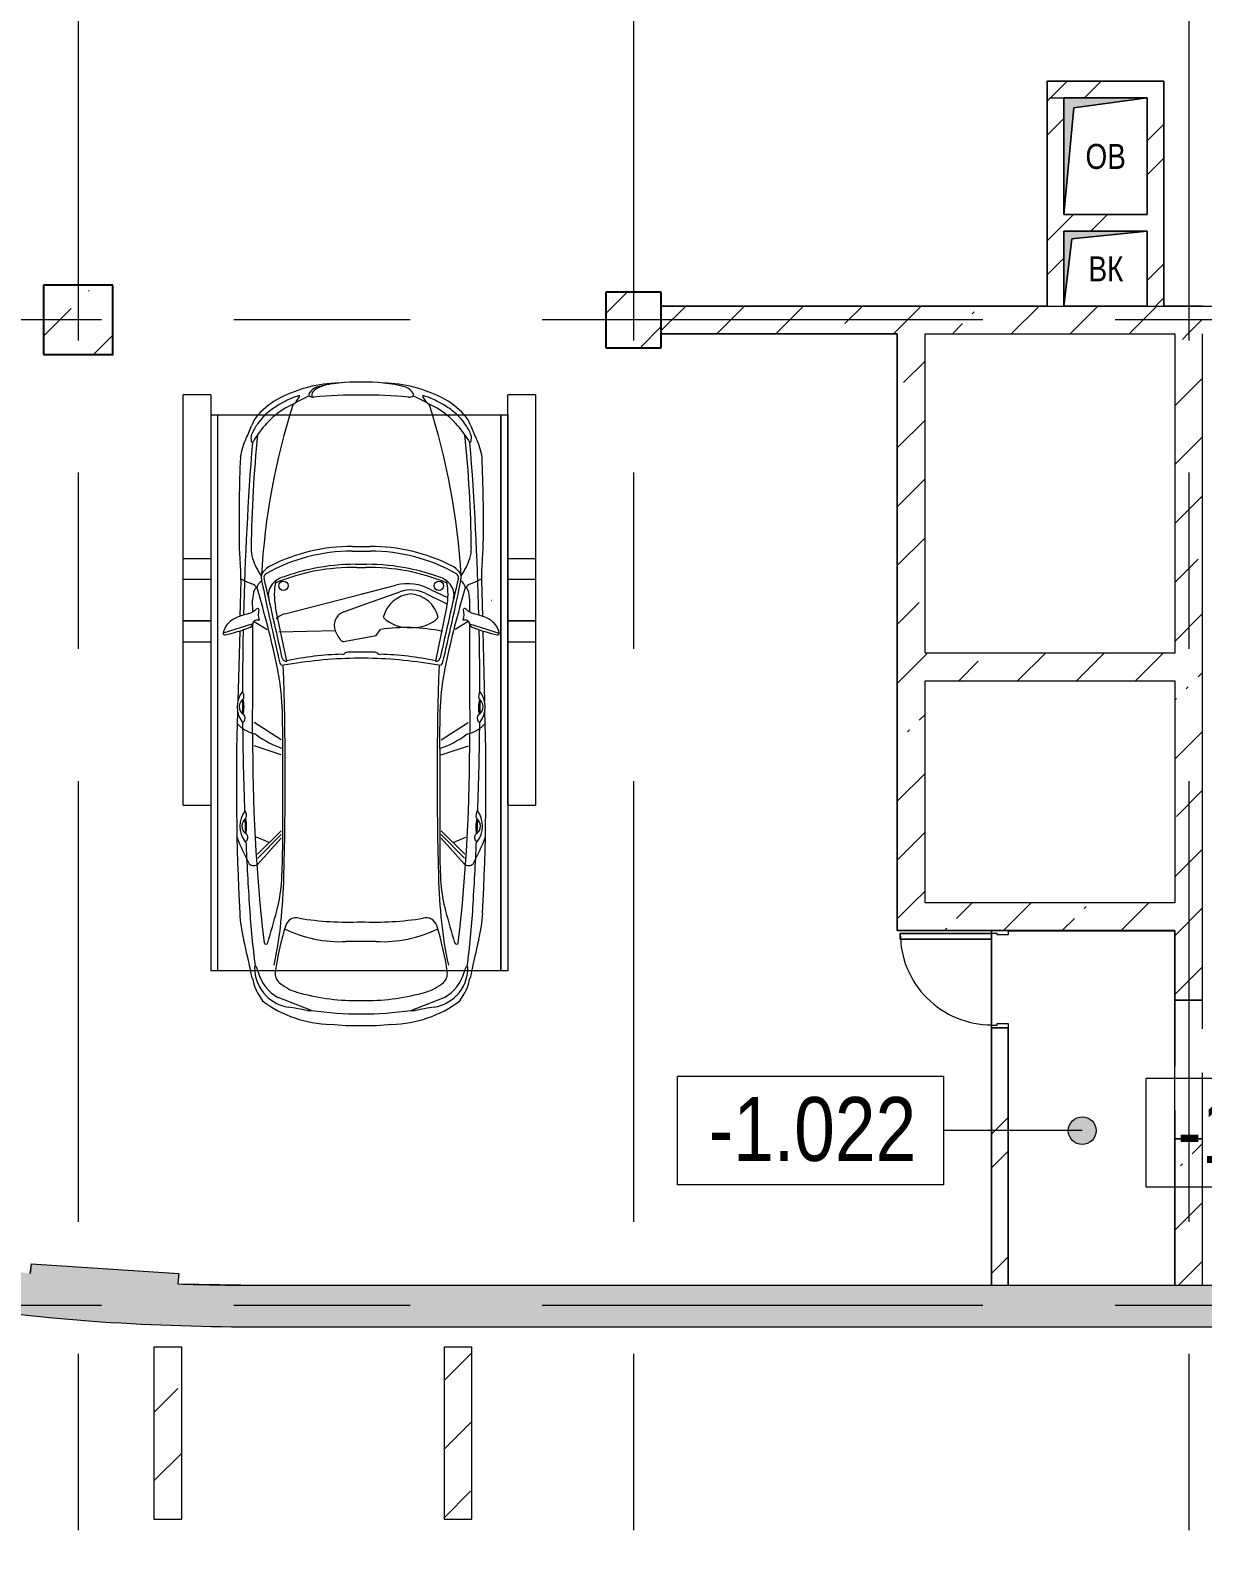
# Model space of a CAD drawing. Header units: millimetres. Extents: x 48966 to 155647, y -43515 to 30475.
# Drawn here: x 77586 to 86032, y -33135 to -22197 of the extents above; entities that cross this region are included whole.
import ezdxf

# ---------------------------------------------------------------- set-up
doc = ezdxf.new("R2010")
doc.units = ezdxf.units.MM
doc.linetypes.add('Осевые', pattern=[6350, 1270, -952.5, 3175, -952.5])
doc.linetypes.add('Сверху', pattern=[793.75, 476.25, -317.5])
for name, color, linetype, lineweight in [('Двери', 7, 'Continuous', 9), ('Каркас_Импост', 7, 'Continuous', 9), ('Колонны', 7, 'Continuous', 9), ('Колонны-1', 7, 'Continuous', 25), ('Марки помещений', 7, 'Continuous', 9), ('Обобщенные модели', 7, 'Continuous', 9), ('Общие ребра', 7, 'Continuous', 9), ('Оси-2', 7, 'Осевые', 9), ('Панель', 7, 'Continuous', 9), ('Парковка', 7, 'Continuous', 9), ('Перекрытия', 7, 'Continuous', 9), ('Сверху', 7, 'Сверху', 9), ('Средние линии', 7, 'Continuous', 18), ('Стены-1', 7, 'Continuous', 18), ('Типовые аннотации', 7, 'Continuous', 9), ('Фундамент несущей конструкции', 7, 'Continuous', 9), ('Фундамент несущей конструкции-1', 7, 'Continuous', 18), ('Штриховка разреза', 7, 'Continuous', 9), ('Элементы узлов', 7, 'Continuous', 9), ('Элементы узлов-1', 7, 'Continuous', 5)]:
    doc.layers.add(name, color=color, linetype=linetype, lineweight=lineweight)
doc.layers.add('Обобщенные модели-1', color=7, linetype='Continuous', lineweight=9, true_color=0xffbc79)
doc.styles.add('Arial', font='arial.ttf', dxfattribs={"width": 0.8, "height": 180})
doc.styles.add('Arial Narrow_2', font='ARIALN.TTF', dxfattribs={"height": 460})
pattern_1 = [(45, (0, 0), (-502.8943, 502.8943), []), (45, (0, 762), (-502.8943, 502.8943), [])]
pattern_2 = [(45, (0, 0), (-424.264, 424.264), [600, -100, 20, -100]), (45, (0, 424), (-424.264, 424.264), [])]

# ---------------------------------------------------------------- blocks, each defined once
blk = doc.blocks.new('Колона монолитная83 - Колона монолитная-503133-План -1-го этажа на отм_ -10_350')
at = {"layer": 'Колонны'}
h = blk.add_hatch(dxfattribs=at)
h.set_pattern_fill('FP_5', color=256, style=0, pattern_type=2)
h.set_pattern_definition([(45, (829.7, 988.8), (-493.914, 493.914), []), (45, (1323.6, 988.8), (-493.914, 493.914), [873.125, -174.625, 6.706, -167.919])])
h.paths.add_polyline_path([(78511, -23544), (79011, -23544), (79011, -23044), (78511, -23044)], flags=0)
at = {"layer": 'Колонны-1'}
for p, q in [((79011, -23044), (78511, -23044)), ((78511, -23044), (78511, -23544)), ((79011, -23544), (79011, -23044)), ((78511, -23544), (79011, -23544))]:
    blk.add_line(p, q, dxfattribs=at)
blk = doc.blocks.new('Колона монолитная84 - Колона монолитная-503145-План -1-го этажа на отм_ -10_350')
at = {"layer": 'Колонны'}
h = blk.add_hatch(dxfattribs=at)
h.set_pattern_fill('FP_6', color=256, style=0, pattern_type=2)
h.set_pattern_definition([(45, (901.1, 630.9), (-493.914, 493.914), []), (45, (1395, 630.9), (-493.914, 493.914), [873.125, -174.625, 6.706, -167.919])])
h.paths.add_polyline_path([(82633, -23852), (83033, -23852), (83033, -23452), (82633, -23452)], flags=0)
at = {"layer": 'Колонны-1'}
for p, q in [((83033, -23452), (82633, -23452)), ((82633, -23452), (82633, -23852)), ((83033, -23852), (83033, -23452)), ((82633, -23852), (83033, -23852))]:
    blk.add_line(p, q, dxfattribs=at)
blk = doc.blocks.new('Стена наружная на отм_-10_450 - Стена наружная на отм_-10_450-507337-План -1-го этажа на отм_ -10_350')
at = {"layer": 'Фундамент несущей конструкции'}
h = blk.add_hatch(dxfattribs=at)
h.set_pattern_fill('FP_1', color=256, style=0, pattern_type=2)
h.set_pattern_definition([(45, (0, 0), (-493.914, 493.914), []), (45, (493.9, 0), (-493.914, 493.914), [873.125, -174.625, 6.706, -167.919])])
h.paths.add_polyline_path([(150600, -31683), (149464, -28563), (149310, -28563), (139787, -2397), (139923, -2348), (136399, 7336), (136262, 7286), (133987, 13537), (133818, 13982), (133638, 14423), (133445, 14859), (133241, 15289), (133026, 15714), (132799, 16134), (132561, 16546), (132312, 16953), (132053, 17352), (131783, 17745), (131502, 18130), (131211, 18508), (131318, 18614), (131029, 18984), (130730, 19346), (130422, 19700), (130105, 20047), (129780, 20385), (129445, 20714), (129103, 21035), (128752, 21347), (128385, 21656), (128026, 21943), (127652, 22227), (127271, 22501), (126883, 22765), (126488, 23019), (126087, 23262), (125680, 23496), (125267, 23718), (124848, 23930), (124423, 24131), (123994, 24321), (123560, 24500), (123122, 24668), (122679, 24824), (122233, 24969), (121782, 25102), (121329, 25223), (120873, 25333), (120569, 25417), (120532, 25230), (120097, 25310), (119661, 25379), (119223, 25438), (118784, 25486), (118344, 25524), (117903, 25551), (117461, 25567), (117020, 25572), (109837, 25572), (109837, 25717), (100042, 25717), (100042, 25542), (86232, 25542), (86232, 25572), (61832, 25572), (61588, 25566), (61345, 25547), (61103, 25515), (60864, 25470), (60627, 25414), (60393, 25344), (60134, 25251), (59938, 25170), (59718, 25065), (59504, 24948), (59296, 24821), (59095, 24683), (58902, 24535), (58717, 24376), (58540, 24209), (58372, 24032), (58214, 23847), (58066, 23653), (57928, 23452), (57793, 23232), (57667, 22994), (57579, 22810), (57486, 22585), (57404, 22356), (57335, 22122), (57272, 21849), (57234, 21645), (57202, 21404), (57183, 21157), (57177, 20917), (57177, 20357), (57032, 20357), (57032, 15267), (57177, 15267), (57177, 13317), (57132, 13317), (57132, 5867), (57032, 5867), (57032, 2617), (57242, 2617), (57242, -43), (57032, -43), (57032, -2533), (57177, -2533), (57177, -21043), (57051, -21043), (57026, -21292), (57014, -21542), (57014, -21793), (57027, -22043), (57053, -22292), (57091, -22540), (57141, -22785), (57204, -23028), (57278, -23267), (57365, -23502), (57463, -23732), (57573, -23957), (57694, -24176), (57826, -24389), (57969, -24595), (58122, -24794), (58284, -24985), (58489, -25199), (58637, -25340), (58826, -25504), (59023, -25659), (59228, -25803), (59440, -25936), (59658, -26059), (59882, -26171), (59978, -25988), (74463, -30779), (74857, -30903), (75253, -31017), (75653, -31119), (76055, -31210), (76460, -31291), (76866, -31360), (77275, -31418), (77684, -31465), (78095, -31501), (78481, -31521), (78867, -31534), (79253, -31538), (91782, -31538), (91782, -31683), (108582, -31683), (108582, -31508), (142782, -31508), (142782, -31683), (148121, -31683)], flags=0)
h.paths.add_polyline_path([(146476, -31383), (143082, -31383), (143082, -31208), (108282, -31208), (108282, -31383), (92082, -31383), (92082, -31238), (79047, -31236), (78951, -31235), (78649, -31228), (78657, -31154), (77594, -31083), (77586, -31153), (77201, -31106), (76817, -31049), (76435, -30981), (76055, -30904), (75676, -30816), (75301, -30719), (74928, -30611), (74558, -30494), (59829, -25623), (59753, -25770), (59548, -25651), (59350, -25523), (59158, -25385), (58974, -25237), (58797, -25080), (58628, -24914), (58468, -24740), (58317, -24558), (58175, -24369), (58043, -24172), (57922, -23970), (57810, -23761), (57709, -23547), (57620, -23328), (57539, -23098), (57474, -22879), (57418, -22649), (57372, -22406), (57341, -22182), (57321, -21947), (57313, -21710), (57316, -21474), (57332, -21238), (57477, -21238), (57477, -2233), (57332, -2233), (57332, -343), (57542, -343), (57542, 2917), (57332, 2917), (57332, 13017), (57477, 13017), (57477, 15567), (57332, 15567), (57332, 20057), (57477, 20057), (57477, 20917), (57484, 21157), (57500, 21372), (57530, 21598), (57578, 21849), (57625, 22044), (57690, 22263), (57766, 22478), (57853, 22688), (57951, 22894), (58078, 23124), (58179, 23289), (58308, 23477), (58447, 23658), (58595, 23831), (58752, 23997), (58918, 24154), (59091, 24302), (59272, 24440), (59460, 24570), (59654, 24689), (59854, 24797), (60060, 24896), (60271, 24983), (60486, 25059), (60704, 25124), (60956, 25182), (61150, 25219), (61376, 25248), (61604, 25266), (61832, 25272), (85932, 25272), (85932, 25242), (100342, 25242), (100342, 25417), (109537, 25417), (109537, 25272), (117025, 25272), (117348, 25286), (117672, 25291), (117996, 25287), (118319, 25274), (118762, 25241), (118862, 25231), (119172, 25195), (119482, 25151), (119790, 25098), (120162, 25022), (120481, 24948), (120457, 24854), (120622, 24820), (121081, 24719), (121538, 24606), (121992, 24481), (122442, 24344), (122889, 24195), (123332, 24035), (123770, 23864), (124204, 23681), (124633, 23487), (125096, 23262), (125475, 23067), (125888, 22840), (126294, 22603), (126741, 22326), (127088, 22098), (127475, 21830), (127855, 21552), (128228, 21264), (128593, 20967), (128950, 20661), (129300, 20345), (129640, 20020), (130030, 19627), (130296, 19345), (130611, 18995), (130917, 18637), (130809, 18529), (131091, 18175), (131364, 17813), (131674, 17374), (131880, 17069), (132124, 16688), (132358, 16300), (132582, 15906), (132796, 15506), (132999, 15102), (133192, 14692), (133374, 14277), (133545, 13858), (133705, 13434), (136083, 6901), (136219, 6951), (139538, -2169), (139402, -2218), (149100, -28863), (149254, -28863), (150172, -31383), (148121, -31383)], flags=0)
at = {"layer": 'Фундамент несущей конструкции-1'}
for p, q in [((77586, -31153), (77594, -31083)), ((77594, -31083), (78657, -31154)), ((78657, -31154), (78649, -31228)), ((79253, -31238), (92082, -31238)), ((79253, -31538), (91782, -31538))]:
    blk.add_line(p, q, dxfattribs=at)
for centre, radius, start, end in [((79192, -16483), 15058, 251.6993, 265.8248), ((79253, -13426), 17812, 268.054, 270), ((79253, -13426), 18112, 266.334, 270)]:
    blk.add_arc(centre, radius, start, end, dxfattribs=at)
blk = doc.blocks.new('Дверь - Однопольная - ДВ2__21х7-6240734-План -1-го этажа на отм_ -10_350')
at = {"layer": 'Двери'}
for p, q in [((-329, -60), (-289, -60)), ((-329, -718), (-329, -60)), ((-289, -60), (-289, -718)), ((-289, -718), (-329, -718))]:
    blk.add_line(p, q, dxfattribs=at)
blk.add_arc((-329, -60), 658, 270, 0, dxfattribs=at)
at = {"layer": 'Каркас_Импост'}
for p, q in [((-350, 60), (-320, 60)), ((-350, -60), (-350, 60)), ((-320, 60), (-320, -20)), ((320, 60), (350, 60)), ((320, -20), (320, 60)), ((350, 60), (350, -60)), ((-330, -60), (-350, -60)), ((-330, -20), (-330, -60)), ((-320, -20), (-330, -20)), ((330, -20), (320, -20)), ((330, -60), (330, -20)), ((350, -60), (330, -60))]:
    blk.add_line(p, q, dxfattribs=at)
at = {"layer": 'Панель'}
for p, q in [((-289, -60), (-329, -60)), ((-329, -60), (-329, -718)), ((-289, -718), (-289, -60)), ((-329, -718), (-289, -718))]:
    blk.add_line(p, q, dxfattribs=at)
blk = doc.blocks.new('170_ОтверстиеПрямоугольноеВертикальное - 170_ОтверстиеПрямоугольноеВертикальное-5689238-План -1-го этажа на отм_ -10_350')
at = {"layer": 'Обобщенные модели'}
for p, q in [((-300, -420), (-300, 420)), ((-300, 420), (300, 420)), ((300, 420), (300, -420)), ((300, -420), (-300, -420))]:
    blk.add_line(p, q, dxfattribs=at)
blk = doc.blocks.new('170_ОтверстиеПрямоугольноеВертикальное - 170_ОтверстиеПрямоугольноеВертикальное-5689240-План -1-го этажа на отм_ -10_350')
at = {"layer": 'Обобщенные модели'}
for p, q in [((-300, -270), (-300, 270)), ((-300, 270), (300, 270)), ((300, 270), (300, -270)), ((300, -270), (-300, -270))]:
    blk.add_line(p, q, dxfattribs=at)
blk = doc.blocks.new('Дверь-Проем - 1000 x 2100 _не считать_-5526352-План -1-го этажа на отм_ -10_350')
at = {"layer": 'Сверху'}
for p, q in [((492, 100), (-508, 100)), ((-508, -100), (492, -100))]:
    blk.add_line(p, q, dxfattribs=at)
at = {"layer": 'Средние линии'}
for p, q in [((-508, 100), (-508, -100)), ((492, -100), (492, 100))]:
    blk.add_line(p, q, dxfattribs=at)
blk = doc.blocks.new('консоль34 - консоль-7083109-План -1-го этажа на отм_ -10_350')
at = {"layer": 'Фундамент несущей конструкции'}
h = blk.add_hatch(dxfattribs=at)
h.set_pattern_fill('FP_65', color=256, style=0, pattern_type=2)
h.set_pattern_definition([(45, (35935, 0), (-493.914, 493.914), []), (45, (36428.9, 0), (-493.914, 493.914), [873.125, -174.625, 6.706, -167.919])])
h.paths.add_polyline_path([(116502, -32924), (116702, -32924), (116702, -31683), (116502, -31683)], flags=0)
at = {"layer": 'Фундамент несущей конструкции-1'}
for p, q in [((116702, -31683), (116502, -31683)), ((116502, -31683), (116502, -32924)), ((116702, -32924), (116702, -31683)), ((116502, -32924), (116702, -32924))]:
    blk.add_line(p, q, dxfattribs=at)
blk = doc.blocks.new('консоль35 - консоль-7083128-План -1-го этажа на отм_ -10_350')
at = {"layer": 'Фундамент несущей конструкции'}
h = blk.add_hatch(dxfattribs=at)
h.set_pattern_fill('FP_66', color=256, style=0, pattern_type=2)
h.set_pattern_definition([(45, (38025, 0), (-493.914, 493.914), []), (45, (38518.9, 0), (-493.914, 493.914), [873.125, -174.625, 6.706, -167.919])])
h.paths.add_polyline_path([(116502, -32924), (116702, -32924), (116702, -31683), (116502, -31683)], flags=0)
at = {"layer": 'Фундамент несущей конструкции-1'}
for p, q in [((116702, -31683), (116502, -31683)), ((116502, -31683), (116502, -32924)), ((116702, -32924), (116702, -31683)), ((116502, -32924), (116702, -32924))]:
    blk.add_line(p, q, dxfattribs=at)
blk = doc.blocks.new('Прк_Свб_Механизированная парковка_Параллельная - Прк_Свб_Механизированная парковка_Параллельная-8455325-План -1-го этажа на отм_ -10_350')
at = {"layer": 'Парковка'}
for p, q in [((60, 300), (60, 1478)), ((260, 1478), (60, 1478)), ((260, 1478), (260, 300)), ((2400, 300), (2400, 1478)), ((2600, 1478), (2400, 1478)), ((2600, 1478), (2600, 300)), ((260, 1334), (310, 1334)), ((260, 1334), (260, -2672)), ((310, 1334), (2350, 1334)), ((310, -2672), (310, 1334)), ((310, -2672), (310, 1334)), ((2350, 1334), (2400, 1334)), ((2350, 1334), (2350, -2672)), ((2350, -2672), (2350, 1334)), ((2400, 1334), (2400, -2672)), ((60, 150), (60, 300)), ((60, 300), (260, 300)), ((260, 300), (260, 150)), ((2400, 150), (2400, 300)), ((2400, 300), (2600, 300)), ((2600, 300), (2600, 150)), ((60, -150), (60, 150)), ((60, 150), (260, 150)), ((60, 150), (260, 150)), ((260, 150), (260, -150)), ((2400, -150), (2400, 150)), ((2400, 150), (2600, 150)), ((2400, 150), (2600, 150)), ((2600, 150), (2600, -150)), ((2283, 0), (2284, 0)), ((60, -300), (60, -150)), ((260, -150), (60, -150)), ((60, -150), (260, -150)), ((260, -150), (260, -300)), ((2400, -300), (2400, -150)), ((2600, -150), (2400, -150)), ((2400, -150), (2600, -150)), ((2600, -150), (2600, -300)), ((60, -1478), (60, -300)), ((60, -300), (260, -300)), ((260, -300), (260, -1478)), ((2400, -1478), (2400, -300)), ((2400, -300), (2600, -300)), ((2600, -300), (2600, -1478)), ((60, -1478), (260, -1478)), ((2400, -1478), (2600, -1478)), ((310, -2672), (260, -2672)), ((2350, -2672), (310, -2672)), ((2400, -2672), (2350, -2672))]:
    blk.add_line(p, q, dxfattribs=at)
at = {"layer": 'Элементы узлов'}
for p, q in [((874, 1430), (899, 1465)), ((1812, 1430), (1787, 1465)), ((1277, 353), (1343, 353)), ((1281, 387), (1343, 387)), ((1343, 387), (1405, 387)), ((1343, 353), (1409, 353)), ((1303, 259), (1343, 259)), ((1311, 235), (1343, 235)), ((1343, 259), (1383, 259)), ((1343, 235), (1375, 235)), ((477, 144), (470, -117)), ((2210, 144), (2216, -117)), ((793, -99), (1343, 43)), ((1343, 43), (1593, 107)), ((1343, -40), (1622, 60)), ((1808, 48), (1964, -29)), ((1847, 74), (1961, 22)), ((562, -86), (561, -1)), ((807, -439), (727, -53)), ((1219, -84), (1343, -40)), ((1880, -439), (1960, -53)), ((2125, -86), (2125, -1)), ((562, -171), (349, -239)), ((572, -154), (666, -213)), ((1450, -256), (1483, -211)), ((2115, -154), (2021, -213)), ((2124, -171), (2337, -239)), ((468, -223), (454, -729)), ((1157, -222), (749, -232)), ((1230, -297), (1450, -256)), ((2219, -223), (2232, -729)), ((1343, -375), (1254, -375)), ((1433, -375), (1343, -375)), ((488, -716), (488, -820)), ((2199, -716), (2198, -820)), ((452, -798), (452, -800)), ((2234, -798), (2235, -800)), ((766, -1006), (572, -881)), ((1920, -1006), (2115, -881)), ((767, -1115), (571, -1050)), ((777, -1069), (777, -1807)), ((1910, -1069), (1910, -1807)), ((1920, -1115), (2116, -1050)), ((505, -1578), (509, -1682)), ((2181, -1578), (2177, -1682)), ((681, -1746), (589, -1709)), ((767, -1662), (596, -1831)), ((767, -1689), (598, -1860)), ((767, -1716), (601, -1899)), ((1920, -1662), (2090, -1831)), ((1920, -1689), (2088, -1860)), ((1920, -1716), (2086, -1899)), ((2005, -1746), (2097, -1709)), ((1343, -2460), (1236, -2460)), ((1451, -2460), (1343, -2460)), ((985, -2956), (744, -2863)), ((1310, -2884), (1343, -2884)), ((1343, -2884), (1376, -2884)), ((1701, -2956), (1942, -2863))]:
    blk.add_line(p, q, dxfattribs=at)
for centre in [(783, 103), (1903, 103)]:
    blk.add_circle(centre, 34.2, dxfattribs=at)
for centre, radius, start, end in [((1202, 600), 964, 91.2402, 117.2914), ((1053, 1443), 96.7, 108.6959, 149.8962), ((1128, 1359), 195, 117.4167, 132.0371), ((1295, 496), 1074, 87.4146, 104.7009), ((1144, 1316), 240, 96.7104, 116.1446), ((1392, 496), 1074, 75.2991, 92.5854), ((1484, 600), 964, 62.7086, 88.7598), ((1633, 1443), 96.7, 30.1038, 71.3041), ((1024, 946), 575, 117.2914, 137.3051), ((1101, 825), 680, 107.5677, 119.8737), ((1753, -184), 1832, 115.3586, 119.4251), ((831, 1460), 53.4, 294.7526, 324.8172), ((894, 1468), 5.72, 325.2849, 73.3972), ((986, 1481), 19.7, 146.9876, 207.5002), ((997, 1512), 49.5, 234.4352, 275.8743), ((1017, 1481), 30.2, 132.0371, 217.866), ((1286, -1291), 2768, 88.8115, 95.8743), ((1401, -1291), 2768, 84.1257, 91.1885), ((1689, 1512), 49.5, 264.1257, 305.5648), ((1700, 1481), 19.7, 332.4998, 33.0124), ((933, -184), 1832, 60.5749, 64.6414), ((1792, 1468), 5.72, 106.6028, 214.7151), ((1585, 825), 680, 60.1263, 72.4323), ((1856, 1460), 53.4, 215.1828, 245.2474), ((1662, 946), 575, 42.6949, 62.7086), ((770, 1180), 230, 137.3051, 160.9873), ((945, 1025), 426, 128.3102, 144.9889), ((1110, 855), 613, 114.7526, 146.8046), ((5601, -107), 4985, 162.2564, 176.7534), ((1097, 833), 671, 119.8737, 128.3102), ((1576, 855), 613, 33.1954, 65.2474), ((-2914, -107), 4985, 3.2466, 17.7436), ((1590, 833), 671, 51.6898, 60.1263), ((1742, 1025), 426, 35.0111, 51.6898), ((1916, 1180), 230, 19.0127, 42.6949), ((-135, 1492), 727, 332.9186, 340.9873), ((945, 1025), 426, 144.9889, 156.0683), ((1742, 1025), 426, 23.9317, 35.0111), ((2821, 1492), 727, 199.0127, 207.0814), ((870, 978), 401, 152.9186, 172.6336), ((23730, -682), 23242, 175.5136, 178.5877), ((626, 1167), 77.3, 156.0683, 189.0846), ((9268, 286), 8718, 174.043, 179.4042), ((626, 1167), 77.3, 189.0846, 200.0447), ((559, 1142), 5.64, 200.0447, 339.9553), ((902, 958), 384, 142.6477, 151.6138), ((1785, 958), 384, 28.3862, 37.3523), ((-6581, 286), 8718, 0.5958, 5.957), ((2127, 1142), 5.64, 200.0447, 339.9553), ((-21044, -682), 23242, 1.4123, 4.4864), ((2060, 1167), 77.3, 350.9154, 23.9317), ((2060, 1167), 77.3, 339.9553, 350.9154), ((1816, 978), 401, 7.3664, 27.0814), ((11720, 555), 11257, 177.5866, 180.6626), ((-9033, 555), 11257, 359.3374, 2.4134), ((2276, 446), 1813, 180.6626, 185.6835), ((797, 374), 247, 179.4042, 197.2913), ((1277, -906), 1259, 90, 119.5106), ((1281, -931), 1318, 90, 116.5895), ((1405, -931), 1318, 63.4105, 90), ((1409, -906), 1259, 60.4894, 90), ((1890, 374), 247, 342.7087, 0.5958), ((410, 446), 1813, 354.3165, 359.3374), ((-532, 167), 1009, 358.725, 5.6835), ((977, 430), 436, 197.2913, 215.8402), ((762, 105), 159, 116.5895, 141.7511), ((1283, -1223), 1458, 88.8885, 112.382), ((1327, -1352), 1613, 101.667, 109.8195), ((1303, -1238), 1496, 90, 101.667), ((1403, -1223), 1458, 67.618, 91.1115), ((1383, -1238), 1496, 78.333, 90), ((1360, -1352), 1613, 70.1805, 78.333), ((1924, 105), 159, 38.2489, 63.4105), ((1709, 430), 436, 324.1598, 342.7087), ((3218, 167), 1009, 174.3165, 181.275), ((718, 594), 503, 241.3338, 251.0146), ((532, 52), 69.7, 28.1772, 71.0146), ((665, 75), 74.1, 120.9469, 169.9746), ((689, 163), 66.6, 141.7511, 196.5561), ((16870, 3417), 16571, 191.3946, 193.5088), ((671, 164), 28.7, 119.5106, 193.1999), ((-47059, -11031), 48997, 12.5088, 13.1999), ((781, 41), 107, 137.2732, 196.0324), ((846, -19), 197, 109.8195, 137.2732), ((1183, 41), 466, 168.202, 191.677), ((1679, -231), 349, 61.2722, 104.2875), ((1840, -19), 197, 42.7268, 70.1805), ((49746, -11031), 48997, 166.8001, 167.4912), ((-14183, 3417), 16571, 346.4912, 348.6054), ((1503, 41), 466, 348.323, 11.798), ((1905, 41), 107, 343.9676, 42.7268), ((2015, 164), 28.7, 346.8001, 60.4894), ((1997, 163), 66.6, 343.4439, 38.2489), ((2022, 75), 74.1, 10.0254, 59.0531), ((2155, 52), 69.7, 108.9854, 151.8228), ((1968, 594), 503, 288.9854, 298.6662), ((782, 0), 221, 160.1434, 180.3434), ((591, 69), 17.7, 100.6077, 160.1434), ((589, 80), 6.67, 16.4743, 100.6077), ((-6476, -2009), 7374, 12.1276, 16.4743), ((1716, -174), 219, 93.9894, 167.3312), ((1701, -161), 234, 62.8298, 109.675), ((1685, -174), 219, 12.6688, 86.0106), ((9162, -2009), 7374, 163.5257, 167.8724), ((2098, 80), 6.67, 79.3923, 163.5257), ((2095, 69), 17.7, 19.8566, 79.3923), ((1904, 0), 221, 359.6566, 19.8566), ((741, -878), 808, 104.9413, 111.4202), ((500, 25), 126, 284.9413, 317.0937), ((599, -67), 7.62, 357.6518, 137.0937), ((743, -101), 141, 165.9661, 197.4794), ((824, -220), 125, 104.4274, 137.5688), ((1254, -183), 105, 109.7876, 201.4014), ((1943, -101), 141, 342.5206, 14.0339), ((2088, -67), 7.62, 42.9063, 182.3482), ((2186, 25), 126, 222.9063, 255.0587), ((1945, -878), 808, 68.5798, 75.0587), ((483, -261), 136, 139.2443, 170.6977), ((148, 791), 1063, 281.5266, 291.7816), ((508, -283), 169, 111.4202, 139.2443), ((23730, -682), 23242, 178.8486, 179.9404), ((531, -167), 31.5, 291.7816, 351.9015), ((-79448, -481), 80010, 359.6566, 0.22174), ((593, -176), 31.8, 61.7253, 171.9015), ((602, -146), 6.72, 342.5206, 17.4794), ((1667, -1444), 1246, 77.8859, 98.5188), ((1682, 59), 257, 225.9128, 274.2557), ((1720, 59), 257, 265.7443, 314.0872), ((2084, -146), 6.72, 162.5206, 197.4794), ((2093, -176), 31.8, 8.0985, 118.2747), ((2156, -167), 31.5, 188.0985, 248.2184), ((82134, -481), 80010, 179.77826, 180.3434), ((2539, 791), 1063, 248.2184, 258.4734), ((-21044, -682), 23242, 0.0596, 1.1514), ((2179, -283), 169, 40.7557, 68.5798), ((2204, -261), 136, 9.3023, 40.7557), ((358, -241), 9.6, 170.6977, 281.5266), ((1369, -139), 228, 201.4014, 221.9514), ((1218, -274), 25.4, 221.9514, 297.3135), ((2328, -241), 9.6, 258.4734, 9.3023), ((801, -413), 26.5, 192.5088, 282.2672), ((1373, -3824), 3406, 91.3291, 99.9611), ((1252, -2489), 2099, 91.287, 102.2672), ((1205, -358), 33.6, 271.287, 305.3172), ((1257, -431), 57, 93.2769, 125.3172), ((1349, -2786), 2368, 90.1333, 91.3291), ((1338, -2786), 2368, 88.6709, 89.8667), ((1314, -3824), 3406, 80.0389, 88.6709), ((1430, -431), 57, 54.6828, 86.7231), ((1482, -358), 33.6, 234.6828, 268.713), ((1434, -2489), 2099, 77.7328, 88.713), ((1885, -413), 26.5, 257.7328, 347.4912), ((-1224, -881), 2002, 7.2662, 12.1276), ((778, -449), 21.1, 193.5088, 285.1413), ((-23670, -1290), 24466, 358.3574, 1.9216), ((26356, -1290), 24466, 178.0784, 181.6426), ((1908, -449), 21.1, 254.8587, 346.4912), ((3910, -881), 2002, 167.8724, 172.7338), ((-1159, -872), 1936, 358.8576, 7.2662), ((3845, -872), 1936, 172.7338, 181.1424), ((632, -769), 182, 142.2625, 218.1707), ((535, -768), 69.8, 123.665, 233.8526), ((417, -696), 80.9, 350.0056, 28.3928), ((251, -774), 248, 348.2149, 14.0507), ((2436, -774), 248, 165.9493, 191.7851), ((2270, -696), 80.9, 151.6072, 189.9944), ((2152, -768), 69.8, 306.1474, 56.335), ((2055, -769), 182, 321.8293, 37.7375), ((17986, -1329), 17542, 178.2721, 183.0273), ((474, -851), 33.5, 295.8089, 53.8526), ((2212, -851), 33.5, 126.1474, 244.1911), ((-15300, -1329), 17542, 356.9727, 1.7279), ((652, -703), 275, 222.4312, 239.644), ((23730, -682), 23242, 180.4928, 182.074), ((620, -759), 210, 239.644, 256.9513), ((13091, -1035), 12530, 179.6566, 186.5671), ((562, -1008), 45.5, 52.3631, 76.9513), ((995, -423), 682, 233.5561, 251.3631), ((5170, -998), 4394, 178.8576, 180.9215), ((-2484, -998), 4394, 359.0785, 1.1424), ((1692, -423), 682, 288.6369, 306.4439), ((-10405, -1035), 12530, 353.4329, 0.3434), ((2125, -1008), 45.5, 103.0487, 127.6369), ((2067, -759), 210, 283.0487, 300.356), ((2034, -703), 275, 300.356, 317.5688), ((-21044, -682), 23242, 357.926, 359.5072), ((651, -1629), 182, 142.2625, 218.1707), ((436, -1556), 80.9, 350.0056, 28.3928), ((2251, -1556), 80.9, 151.6072, 189.9944), ((2036, -1629), 182, 321.8293, 37.7375), ((554, -1628), 69.8, 123.665, 233.8526), ((270, -1634), 248, 348.2149, 14.0507), ((2417, -1634), 248, 165.9493, 191.7851), ((2132, -1628), 69.8, 306.1474, 56.335), ((1914, -1148), 1569, 200.8627, 208.6042), ((493, -1711), 33.5, 295.8089, 53.8526), ((23730, -682), 23242, 182.6082, 183.7849), ((-21044, -682), 23242, 356.2151, 357.3918), ((772, -1148), 1569, 331.3958, 339.1373), ((2193, -1711), 33.5, 126.1474, 244.1911), ((-2620, -1807), 3397, 356.0399, 0), ((5306, -1807), 3397, 180, 183.9601), ((569, -1870), 43.2, 222.166, 317.834), ((2118, -1870), 43.2, 222.166, 317.834), ((-261, -1970), 1032, 344.8422, 356.0399), ((-3795, -1860), 4583, 354.2326, 358.3574), ((6481, -1860), 4583, 181.6426, 185.7674), ((2947, -1970), 1032, 183.9601, 195.1578), ((1495, -2201), 1028, 183.0273, 193.6405), ((7632, -1747), 7109, 183.7849, 187.2223), ((-8360, 224), 9423, 343.3963, 344.8422), ((874, -2367), 78.4, 72.8485, 162.8788), ((1246, -120), 2200, 260.8743, 272.5193), ((1440, -120), 2200, 267.4807, 279.1257), ((1812, -2367), 78.4, 17.1212, 107.1515), ((11046, 224), 9423, 195.1578, 196.6037), ((-4945, -1747), 7109, 352.7777, 356.2151), ((1192, -2201), 1028, 346.3595, 356.9727), ((-1923, -2049), 2702, 347.5938, 354.2326), ((2939, -3003), 2239, 162.8788, 171.6988), ((1191, -1553), 908, 243.8994, 272.7948), ((1495, -1553), 908, 267.2052, 296.1006), ((-252, -3003), 2239, 8.3012, 17.1212), ((4610, -2049), 2702, 185.7674, 192.4062), ((-7093, -4285), 7809, 11.5276, 13.6405), ((657, -2464), 14.2, 196.6037, 343.3963), ((2030, -2464), 14.2, 196.6037, 343.3963), ((9779, -4285), 7809, 166.3595, 168.4724), ((954, -2644), 403, 191.5276, 217.1149), ((582, -2647), 7.47, 22.0252, 157.9748), ((861, -2649), 286, 179.1903, 224.6415), ((292, -2764), 320, 15.1386, 22.0252), ((887, -2603), 297, 195.1386, 241.109), ((806, -2692), 83, 171.6988, 228.881), ((1881, -2692), 83, 311.119, 8.3012), ((1799, -2603), 297, 298.891, 344.8614), ((1826, -2649), 286, 315.3585, 0.8097), ((1732, -2644), 403, 322.8851, 348.4724), ((2394, -2764), 320, 157.9748, 164.8614), ((2105, -2647), 7.47, 22.0252, 157.9748), ((971, -2503), 334, 228.881, 253.9511), ((1310, -1323), 1562, 253.9511, 270), ((1376, -1323), 1562, 270, 286.0489), ((1716, -2503), 334, 286.0489, 311.119), ((1142, -2203), 854, 233.327, 268.6899), ((864, -2645), 291, 224.6415, 260.5937), ((109, -7204), 4330, 78.733, 80.5937), ((1544, -2203), 854, 271.3101, 306.673), ((2577, -7204), 4330, 99.4063, 101.267), ((1822, -2645), 291, 279.4063, 315.3585), ((968, -2892), 66.2, 258.733, 285.3031), ((1344, -535), 2447, 261.5838, 269.991), ((1299, -1297), 1768, 264.2809, 271.4401), ((1343, -535), 2447, 270.009, 278.4162), ((1388, -1297), 1768, 268.5599, 275.7191), ((1718, -2892), 66.2, 254.6969, 281.267)]:
    blk.add_arc(centre, radius, start, end, dxfattribs=at)
blk = doc.blocks.new('Марка помещения_Р - Марка помещения-4575829-План -1-го этажа на отм_ -10_350')
at = {"layer": 'Марки помещений'}
for p, q in [((-4.79375, -1.95625), (-4.79375, 1.95625)), ((4.79375, 1.95625), (-4.79375, 1.95625)), ((4.79375, -1.95625), (4.79375, 1.95625)), ((4.79375, -1.95625), (-4.79375, -1.95625))]:
    blk.add_line(p, q, dxfattribs=at)

msp = doc.modelspace()

# ---------------------------------------------------------------- hatches: boundary and pattern name
at = {"layer": 'Марки помещений'}
h = msp.add_hatch(color=256, dxfattribs=at)
edge = h.paths.add_edge_path(flags=0)
edge.add_arc((85163.9, -30124), 100, 0, 360)
at = {"layer": 'Штриховка разреза'}
h = msp.add_hatch(dxfattribs=at)
h.set_pattern_fill('FP_60', color=256, style=0, pattern_type=2)
h.set_pattern_definition(pattern_1)
h.paths.add_polyline_path([(84911.6, -22682.9), (85631.6, -22682.9), (85631.6, -22562.9), (84911.6, -22562.9)], flags=0)
h = msp.add_hatch(dxfattribs=at)
h.set_pattern_fill('FP_60', color=256, style=0, pattern_type=2)
h.set_pattern_definition(pattern_1)
h.paths.add_polyline_path([(85751.6, -24182.9), (85751.6, -22562.9), (85631.6, -22562.9), (85631.6, -24182.9)], flags=0)
h = msp.add_hatch(dxfattribs=at)
h.set_pattern_fill('FP_60', color=256, style=0, pattern_type=2)
h.set_pattern_definition(pattern_1)
h.paths.add_polyline_path([(85031.6, -24182.9), (85031.6, -22682.9), (84911.6, -22682.9), (84911.6, -24182.9)], flags=0)
h = msp.add_hatch(dxfattribs=at)
h.set_pattern_fill('FP_60', color=256, style=0, pattern_type=2)
h.set_pattern_definition(pattern_1)
h.paths.add_polyline_path([(85031.6, -23642.9), (85631.6, -23642.9), (85631.6, -23522.9), (85031.6, -23522.9)], flags=0)
h = msp.add_hatch(dxfattribs=at)
h.set_pattern_fill('FP_61', color=256, style=0, pattern_type=2)
h.set_pattern_definition(pattern_2)
h.paths.add_polyline_path([(82131.6, -24382.9), (86031.6, -24382.9), (86031.6, -24182.9), (82131.6, -24182.9)], flags=0)
h = msp.add_hatch(dxfattribs=at)
h.set_pattern_fill('FP_61', color=256, style=0, pattern_type=2)
h.set_pattern_definition(pattern_2)
h.paths.add_polyline_path([(83831.6, -28482.9), (84031.6, -28482.9), (84031.6, -24382.9), (83831.6, -24382.9), (83831.6, -25863.7)], flags=0)
h = msp.add_hatch(dxfattribs=at)
h.set_pattern_fill('FP_61', color=256, style=0, pattern_type=2)
h.set_pattern_definition(pattern_2)
h.paths.add_polyline_path([(86031.6, -31237.9), (86031.6, -30182.9), (85831.6, -30182.9), (85831.6, -31237.9)], flags=0)
h.paths.add_polyline_path([(86031.6, -29182.9), (86031.6, -24382.9), (85831.6, -24382.9), (85831.6, -29182.9)], flags=0)
h = msp.add_hatch(dxfattribs=at)
h.set_pattern_fill('FP_61', color=256, style=0, pattern_type=2)
h.set_pattern_definition(pattern_2)
h.paths.add_polyline_path([(84031.6, -26882.9), (85831.6, -26882.9), (85831.6, -26682.9), (84031.6, -26682.9)], flags=0)
h = msp.add_hatch(dxfattribs=at)
h.set_pattern_fill('FP_61', color=256, style=0, pattern_type=2)
h.set_pattern_definition(pattern_2)
h.paths.add_polyline_path([(85625.1, -28682.9), (85831.6, -28682.9), (85831.6, -28482.9), (83831.6, -28482.9), (83831.6, -28682.9)], flags=0)
h = msp.add_hatch(dxfattribs=at)
h.set_pattern_fill('FP_60', color=256, style=0, pattern_type=2)
h.set_pattern_definition(pattern_1)
h.paths.add_polyline_path([(84631.6, -31237.9), (84631.6, -29382.9), (84511.6, -29382.9), (84511.6, -31237.9)], flags=0)
at = {"layer": 'Элементы узлов-1'}
for points in [[(85031.6, -23522.9), (85103.6, -22754.9), (85625.1, -22682.9), (85031.6, -22682.9)], [(85031.6, -24182.9), (85088.6, -23699.9), (85625.1, -23642.9), (85031.6, -23642.9), (85031.6, -24155.6)]]:
    msp.add_hatch(color=256, dxfattribs=at).paths.add_polyline_path(points, flags=0)

# ---------------------------------------------------------------- linework, layer by layer
at = {"layer": 'Марки помещений'}
msp.add_line((85163.9, -30124), (84166.7, -30124), dxfattribs=at)
msp.add_circle((85163.9, -30124), 100, dxfattribs=at)
at = {"layer": 'Обобщенные модели-1'}
for p, q in [((85631.6, -22682.9), (85031.6, -22682.9)), ((85031.6, -22682.9), (85031.6, -23522.9)), ((85631.6, -23522.9), (85631.6, -22682.9)), ((85031.6, -23522.9), (85631.6, -23522.9))]:
    msp.add_line(p, q, dxfattribs=at)
at = {"layer": 'Общие ребра'}
for p, q in [((84911.6, -24182.9), (85031.6, -24182.9)), ((85631.6, -24182.9), (85751.6, -24182.9)), ((86031.6, -29182.9), (86031.6, -28472.9)), ((85831.6, -28682.9), (85831.6, -29182.9)), ((84511.6, -29382.9), (84511.6, -31235.9)), ((84631.6, -31237.9), (84631.6, -29382.9)), ((85831.6, -30182.9), (85831.6, -31237.9)), ((86031.6, -31237.9), (86031.6, -30182.9))]:
    msp.add_line(p, q, dxfattribs=at)
at = {"layer": 'Оси-2'}
for p, q in [((77931.6, 25417.1), (77931.6, -41737.8)), ((81931.6, 25417.1), (81931.6, -41737.8)), ((85931.6, 25417.1), (85931.6, -41737.8)), ((150171.6, -24282.9), (50565.6, -24282.9)), ((150171.6, -31382.9), (50565.6, -31382.9))]:
    msp.add_line(p, q, dxfattribs=at)
at = {"layer": 'Перекрытия'}
for p, q in [((84911.6, -24182.9), (84911.6, -22562.9)), ((84911.6, -22562.9), (85751.6, -22562.9)), ((85751.6, -22562.9), (85751.6, -24182.9)), ((84932, -22682.9), (85631.6, -22682.9)), ((77681.6, -24532.9), (77681.6, -24032.9)), ((77681.6, -24032.9), (78181.6, -24032.9)), ((78181.6, -24032.9), (78181.6, -24532.9)), ((81731.6, -24482.9), (81731.6, -24082.9)), ((81731.6, -24082.9), (82131.6, -24082.9)), ((82131.6, -24082.9), (82131.6, -24182.9)), ((82131.6, -24182.9), (84911.6, -24182.9)), ((85751.6, -24182.9), (87081.6, -24182.9)), ((83831.6, -24382.9), (82131.6, -24382.9)), ((82131.6, -24382.9), (82131.6, -24482.9)), ((83831.6, -28682.9), (83831.6, -24382.9)), ((82131.6, -24482.9), (81731.6, -24482.9)), ((78181.6, -24532.9), (77681.6, -24532.9)), ((84511.6, -28682.9), (83831.6, -28682.9)), ((84511.6, -31237.9), (84511.6, -28682.9)), ((85831.6, -28682.9), (84511.6, -28682.9)), ((84511.6, -28682.9), (84511.6, -29382.9)), ((85831.6, -31237.9), (85831.6, -28682.9)), ((84511.6, -29382.9), (84631.6, -29382.9)), ((84631.6, -29382.9), (84631.6, -31237.9)), ((77586.5, -31153.2), (77594.1, -31082.9)), ((77594.1, -31082.9), (78656.6, -31153.7)), ((78656.6, -31153.7), (78648.5, -31227.6)), ((78648.5, -31227.6), (79253.4, -31237.9)), ((79253.4, -31237.9), (84511.6, -31237.9)), ((84631.6, -31237.9), (85831.6, -31237.9))]:
    msp.add_line(p, q, dxfattribs=at)
at = {"layer": 'Стены-1'}
for p, q in [((85631.6, -22562.9), (84911.6, -22562.9)), ((84911.6, -22562.9), (84911.6, -22682.9)), ((85751.6, -22562.9), (85631.6, -22562.9)), ((85751.6, -24182.9), (85751.6, -22562.9)), ((84911.6, -22682.9), (84911.6, -24182.9)), ((85031.6, -22682.9), (85631.6, -22682.9)), ((85031.6, -23522.9), (85031.6, -22682.9)), ((85631.6, -22682.9), (85631.6, -23522.9)), ((85631.6, -23522.9), (85031.6, -23522.9)), ((85031.6, -24182.9), (85031.6, -23642.9)), ((85031.6, -23642.9), (85631.6, -23642.9)), ((85631.6, -23642.9), (85631.6, -24182.9)), ((78181.6, -24032.9), (78181.6, -24532.9)), ((78183.6, -24534.9), (78183.6, -24032.9)), ((84911.6, -24182.9), (82131.6, -24182.9)), ((82131.6, -24182.9), (82131.6, -24382.9)), ((85631.6, -24182.9), (85031.6, -24182.9)), ((86031.6, -24182.9), (85751.6, -24182.9)), ((82131.6, -24382.9), (83831.6, -24382.9)), ((83831.6, -24382.9), (83831.6, -28482.9)), ((84031.6, -24382.9), (85831.6, -24382.9)), ((84031.6, -26682.9), (84031.6, -24382.9)), ((85831.6, -24382.9), (85831.6, -26682.9)), ((86031.6, -28472.9), (86031.6, -24382.9)), ((78181.6, -24534.9), (78183.6, -24534.9)), ((85831.6, -26682.9), (84031.6, -26682.9)), ((84031.6, -28482.9), (84031.6, -26882.9)), ((84031.6, -26882.9), (85831.6, -26882.9)), ((85831.6, -26882.9), (85831.6, -28482.9)), ((83831.6, -28482.9), (83831.6, -28682.9)), ((85831.6, -28482.9), (84031.6, -28482.9)), ((83831.6, -28682.9), (85831.6, -28682.9)), ((85829.6, -28682.9), (84636.6, -28682.9)), ((84636.6, -28682.9), (84636.6, -28684.9)), ((84636.6, -28684.9), (85829.6, -28684.9)), ((85831.6, -29182.9), (86031.6, -29182.9)), ((84631.6, -29382.9), (84511.6, -29382.9)), ((86031.6, -30182.9), (85831.6, -30182.9)), ((77586.5, -31153.2), (77586.7, -31151.2)), ((84511.6, -31235.9), (84511.6, -31237.9)), ((84511.6, -31237.9), (84631.6, -31237.9)), ((85831.6, -31237.9), (86031.6, -31237.9))]:
    msp.add_line(p, q, dxfattribs=at)
at = {"layer": 'Элементы узлов'}
for p, q in [((85631.6, -22682.9), (85031.6, -22682.9)), ((85031.6, -22682.9), (85031.6, -23522.9)), ((85631.6, -22682.9), (85103.6, -22754.9)), ((85103.6, -22754.9), (85631.6, -22682.9)), ((85631.6, -23522.9), (85631.6, -22682.9)), ((85103.6, -22754.9), (85031.6, -23522.9)), ((85031.6, -23522.9), (85103.6, -22754.9)), ((85031.6, -23522.9), (85631.6, -23522.9)), ((85631.6, -23642.9), (85031.6, -23642.9)), ((85031.6, -23642.9), (85031.6, -24182.9)), ((85088.6, -23699.9), (85031.6, -24182.9)), ((85031.6, -24182.9), (85088.6, -23699.9)), ((85631.6, -23642.9), (85088.6, -23699.9)), ((85088.6, -23699.9), (85631.6, -23642.9)), ((85631.6, -24182.9), (85631.6, -23642.9)), ((85031.6, -24182.9), (85631.6, -24182.9))]:
    msp.add_line(p, q, dxfattribs=at)

# ---------------------------------------------------------------- block references
at = {"layer": 'Двери'}
for name, p, rotation in [('Дверь - Однопольная - ДВ2__21х7-6240734-План -1-го этажа на отм_ -10_350', (84571.6, -29032.9), 270), ('Дверь-Проем - 1000 x 2100 _не считать_-5526352-План -1-го этажа на отм_ -10_350', (85931.6, -29691.1), 269.9999999999998)]:
    msp.add_blockref(name, p, dxfattribs=dict(at, rotation=rotation))
at = {"layer": 'Колонны'}
for name, p in [('Колона монолитная83 - Колона монолитная-503133-План -1-го этажа на отм_ -10_350', (-829.7, -988.8)), ('Колона монолитная84 - Колона монолитная-503145-План -1-го этажа на отм_ -10_350', (-901.1, -630.9))]:
    msp.add_blockref(name, p, dxfattribs=at)
at = {"layer": 'Марки помещений', "xscale": 199.9999999999999, "yscale": 199.9999999999999, "zscale": 199.9999999999999}
for p in [(83208, -30124), (86582.6, -30139.2)]:
    msp.add_blockref('Марка помещения_Р - Марка помещения-4575829-План -1-го этажа на отм_ -10_350', p, dxfattribs=at)
at = {"layer": 'Парковка'}
msp.add_blockref('Прк_Свб_Механизированная парковка_Параллельная - Прк_Свб_Механизированная парковка_Параллельная-8455325-План -1-го этажа на отм_ -10_350', (78626.6, -26301.5), dxfattribs=at)
at = {"layer": 'Фундамент несущей конструкции'}
for name, p in [('Стена наружная на отм_-10_450 - Стена наружная на отм_-10_450-507337-План -1-го этажа на отм_ -10_350', (0, 0)), ('консоль35 - консоль-7083128-План -1-го этажа на отм_ -10_350', (-38025, 0)), ('консоль34 - консоль-7083109-План -1-го этажа на отм_ -10_350', (-35935, 0))]:
    msp.add_blockref(name, p, dxfattribs=at)
at = {"layer": 'Элементы узлов'}
for name, p in [('170_ОтверстиеПрямоугольноеВертикальное - 170_ОтверстиеПрямоугольноеВертикальное-5689238-План -1-го этажа на отм_ -10_350', (85331.6, -23102.9)), ('170_ОтверстиеПрямоугольноеВертикальное - 170_ОтверстиеПрямоугольноеВертикальное-5689240-План -1-го этажа на отм_ -10_350', (85331.6, -23912.9))]:
    msp.add_blockref(name, p, dxfattribs=at)

# ---------------------------------------------------------------- texts
at = {"layer": 'Марки помещений', "char_height": 460, "width": 1795.78, "attachment_point": 1, "style": 'Arial Narrow_2'}
for s, insert in [('-1.022', (82474.1, -29882.2)), ('-1.023', (85848.7, -29897.4))]:
    msp.add_mtext(s, dxfattribs=dict(at, insert=insert))
at = {"layer": 'Типовые аннотации', "char_height": 180, "attachment_point": 1, "style": 'Arial'}
for s, insert, width in [('ОВ', (85187.8, -23014.9), 359.156), ('ВК', (85209.4, -23824.9), 307.848)]:
    msp.add_mtext(s, dxfattribs=dict(at, insert=insert, width=width))

doc.saveas('drawing.dxf')
